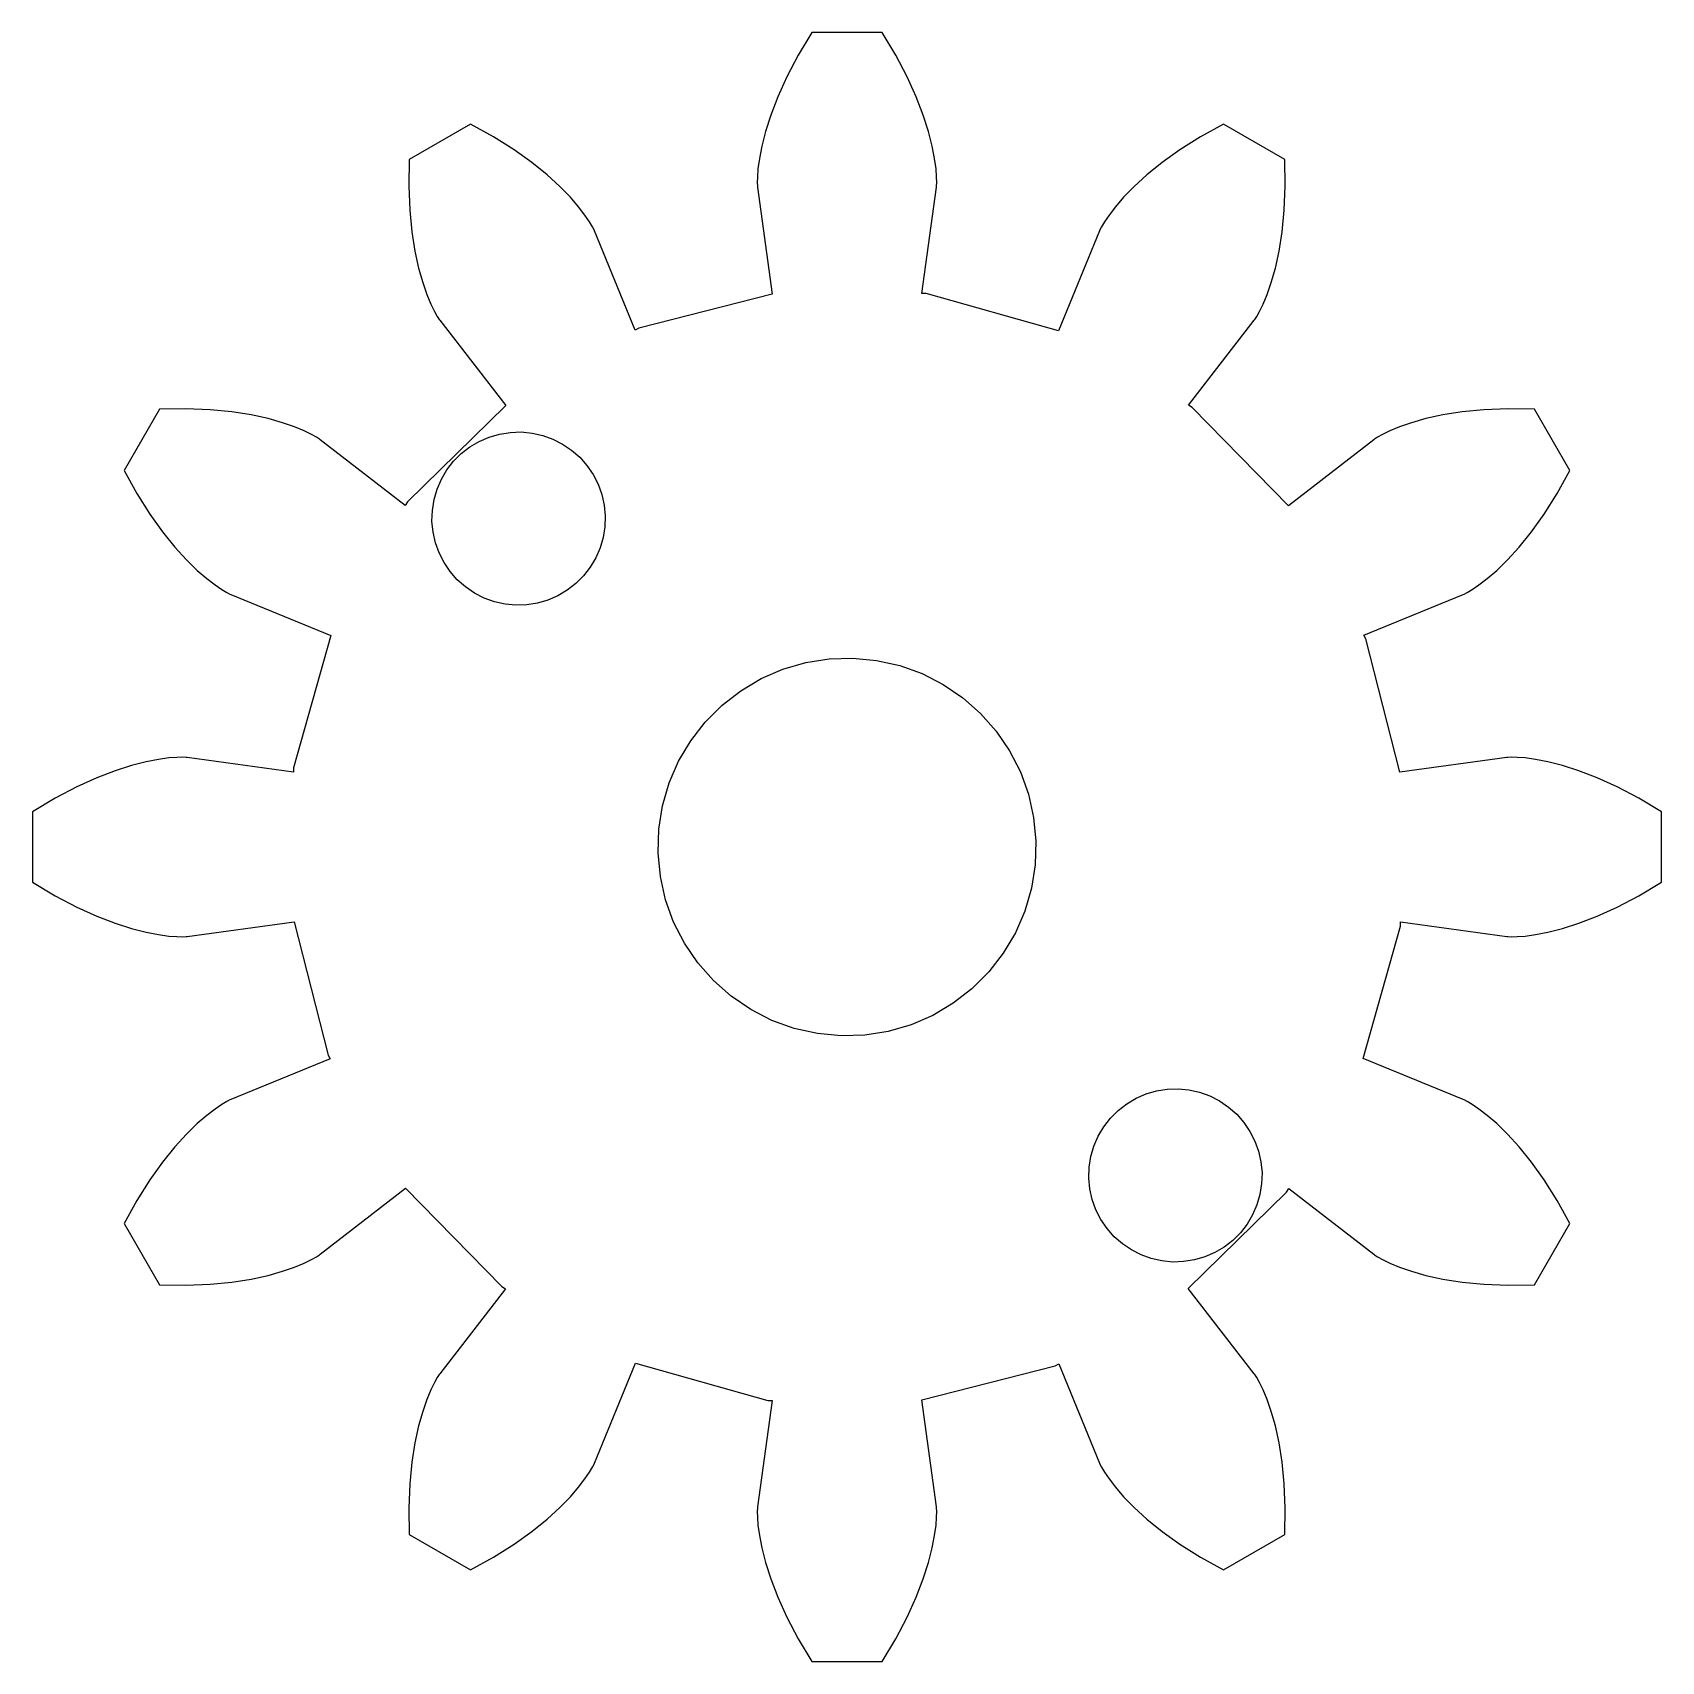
# Model space of a CAD drawing. Header units: metres. Extents: x -12.9 to 12.9, y -12.9 to 12.9.
import ezdxf

# ---------------------------------------------------------------- set-up
doc = ezdxf.new("R2010")
doc.units = ezdxf.units.M

msp = doc.modelspace()

# ---------------------------------------------------------------- linework, layer by layer
for p, q in [((-0.560349, 12.9309), (-0.777863, 12.5702)), ((0.560349, 12.9309), (-0.560349, 12.9309)), ((0.777863, 12.5702), (0.560349, 12.9309)), ((-0.777863, 12.5702), (-0.956772, 12.2298)), ((0.956772, 12.2298), (0.777863, 12.5702)), ((-0.956772, 12.2298), (-1.10025, 11.9128)), ((1.10025, 11.9128), (0.956772, 12.2298)), ((-1.10025, 11.9128), (-1.21175, 11.6221)), ((1.21175, 11.6221), (1.10025, 11.9128)), ((-5.98015, 11.4786), (-6.95071, 10.9183)), ((-5.61143, 11.275), (-5.98015, 11.4786)), ((-1.21175, 11.6221), (-1.29488, 11.3603)), ((1.29488, 11.3603), (1.21175, 11.6221)), ((5.98015, 11.4786), (5.61143, 11.275)), ((6.95071, 10.9183), (5.98015, 11.4786)), ((-5.28629, 11.0697), (-5.61143, 11.275)), ((-1.35347, 11.1295), (-1.39151, 10.9317)), ((-1.29488, 11.3603), (-1.35347, 11.1295)), ((1.35347, 11.1295), (1.29488, 11.3603)), ((1.39151, 10.9317), (1.35347, 11.1295)), ((5.61143, 11.275), (5.28629, 11.0697)), ((-6.95071, 10.9183), (-6.95874, 10.4972)), ((-5.00352, 10.8669), (-5.28629, 11.0697)), ((-4.76164, 10.6709), (-5.00352, 10.8669)), ((-1.39151, 10.9317), (-1.41309, 10.7683)), ((1.41309, 10.7683), (1.39151, 10.9317)), ((5.00352, 10.8669), (4.76164, 10.6709)), ((5.28629, 11.0697), (5.00352, 10.8669)), ((6.95874, 10.4972), (6.95071, 10.9183)), ((-4.55873, 10.4857), (-4.76164, 10.6709)), ((-1.42239, 10.6405), (-1.42372, 10.5489)), ((-1.41309, 10.7683), (-1.42239, 10.6405)), ((1.42239, 10.6405), (1.41309, 10.7683)), ((1.42372, 10.5489), (1.42239, 10.6405)), ((4.76164, 10.6709), (4.55873, 10.4857)), ((-6.95874, 10.4972), (-6.94347, 10.1129)), ((-4.39262, 10.3152), (-4.55873, 10.4857)), ((-1.42372, 10.5489), (-1.42134, 10.494)), ((-1.42134, 10.494), (-1.4196, 10.4758)), ((-1.4196, 10.4758), (-1.18958, 8.77835)), ((1.19066, 8.78638), (1.4196, 10.4758)), ((1.4196, 10.4758), (1.42134, 10.494)), ((1.42134, 10.494), (1.42372, 10.5489)), ((4.55873, 10.4857), (4.39262, 10.3152)), ((6.94347, 10.1129), (6.95874, 10.4972)), ((-6.94347, 10.1129), (-6.90923, 9.76663)), ((-4.26077, 10.1629), (-4.39262, 10.3152)), ((-4.16039, 10.0322), (-4.26077, 10.1629)), ((4.26077, 10.1629), (4.16039, 10.0322)), ((4.39262, 10.3152), (4.26077, 10.1629)), ((6.90923, 9.76663), (6.94347, 10.1129)), ((-4.08839, 9.9261), (-4.16039, 10.0322)), ((-4.04146, 9.84747), (-4.08839, 9.9261)), ((-4.01608, 9.79875), (-4.04146, 9.84747)), ((4.04146, 9.84747), (4.01608, 9.79875)), ((4.08839, 9.9261), (4.04146, 9.84747)), ((4.16039, 10.0322), (4.08839, 9.9261)), ((-6.90923, 9.76663), (-6.86044, 9.45915)), ((-4.00847, 9.78209), (-4.01608, 9.79875)), ((-3.36203, 8.20456), (-4.00847, 9.78209)), ((4.00847, 9.78209), (3.35896, 8.19707)), ((4.01608, 9.79875), (4.00847, 9.78209)), ((6.86044, 9.45915), (6.90923, 9.76663)), ((-6.86044, 9.45915), (-6.80153, 9.19084)), ((6.80153, 9.19084), (6.86044, 9.45915)), ((-6.80153, 9.19084), (-6.73689, 8.96172)), ((6.73689, 8.96172), (6.80153, 9.19084)), ((-6.73689, 8.96172), (-6.67093, 8.77138)), ((6.67093, 8.77138), (6.73689, 8.96172)), ((-6.67093, 8.77138), (-6.60791, 8.61908)), ((-6.60791, 8.61908), (-6.55205, 8.50371)), ((-1.18958, 8.77835), (-3.30499, 8.23665)), ((1.2561, 8.78564), (1.19066, 8.78638)), ((3.35896, 8.19707), (1.2561, 8.78564)), ((6.55205, 8.50371), (6.60791, 8.61908)), ((6.60791, 8.61908), (6.67093, 8.77138)), ((-6.55205, 8.50371), (-6.50743, 8.42375)), ((-6.50743, 8.42375), (-6.47792, 8.37741)), ((-6.47792, 8.37741), (-6.4673, 8.36249)), ((-6.4673, 8.36249), (-5.41939, 7.00749)), ((5.42435, 7.0139), (6.4673, 8.36249)), ((6.4673, 8.36249), (6.47792, 8.37741)), ((6.47792, 8.37741), (6.50743, 8.42375)), ((6.50743, 8.42375), (6.55205, 8.50371)), ((-3.30499, 8.23665), (-3.36203, 8.20456)), ((-5.41939, 7.00749), (-6.98055, 5.48065)), ((5.48065, 6.98055), (5.42435, 7.0139)), ((-10.9183, 6.95071), (-11.4786, 5.98015)), ((-10.4972, 6.95874), (-10.9183, 6.95071)), ((-10.1129, 6.94347), (-10.4972, 6.95874)), ((-9.76663, 6.90923), (-10.1129, 6.94347)), ((-9.45915, 6.86044), (-9.76663, 6.90923)), ((-9.19084, 6.80153), (-9.45915, 6.86044)), ((-8.96172, 6.73689), (-9.19084, 6.80153)), ((-8.77138, 6.67093), (-8.96172, 6.73689)), ((7.00749, 5.41939), (5.48065, 6.98055)), ((8.96172, 6.73689), (8.77138, 6.67093)), ((9.19084, 6.80153), (8.96172, 6.73689)), ((9.45915, 6.86044), (9.19084, 6.80153)), ((9.76663, 6.90923), (9.45915, 6.86044)), ((10.1129, 6.94347), (9.76663, 6.90923)), ((10.4972, 6.95874), (10.1129, 6.94347)), ((10.9183, 6.95071), (10.4972, 6.95874)), ((11.4786, 5.98015), (10.9183, 6.95071)), ((-8.61908, 6.60791), (-8.77138, 6.67093)), ((-8.50371, 6.55205), (-8.61908, 6.60791)), ((-8.42375, 6.50743), (-8.50371, 6.55205)), ((-8.37741, 6.47792), (-8.42375, 6.50743)), ((-8.36249, 6.4673), (-8.37741, 6.47792)), ((-7.0139, 5.42435), (-8.36249, 6.4673)), ((-5.83914, 6.44003), (-5.68066, 6.50862)), ((-5.68066, 6.50862), (-5.51485, 6.55679)), ((-5.51485, 6.55679), (-5.3443, 6.5838)), ((-5.3443, 6.5838), (-5.17172, 6.58923)), ((-5.17172, 6.58923), (-4.9998, 6.57298)), ((-4.9998, 6.57298), (-4.8313, 6.53531)), ((-4.8313, 6.53531), (-4.66882, 6.47682)), ((-4.66882, 6.47682), (-4.51497, 6.39842)), ((8.36249, 6.4673), (7.00749, 5.41939)), ((8.37741, 6.47792), (8.36249, 6.4673)), ((8.42375, 6.50743), (8.37741, 6.47792)), ((8.50371, 6.55205), (8.42375, 6.50743)), ((8.61908, 6.60791), (8.50371, 6.55205)), ((8.77138, 6.67093), (8.61908, 6.60791)), ((-6.24631, 6.12421), (-6.12421, 6.24631)), ((-6.12421, 6.24631), (-5.98776, 6.35214)), ((-5.98776, 6.35214), (-5.83914, 6.44003)), ((-4.51497, 6.39842), (-4.37216, 6.30136)), ((-4.37216, 6.30136), (-4.24263, 6.18718)), ((-11.4786, 5.98015), (-11.275, 5.61143)), ((-6.44003, 5.83914), (-6.35214, 5.98776)), ((-6.35214, 5.98776), (-6.24631, 6.12421)), ((-4.24263, 6.18718), (-4.12845, 6.05765)), ((-4.12845, 6.05765), (-4.03139, 5.91484)), ((11.275, 5.61143), (11.4786, 5.98015)), ((-6.50862, 5.68066), (-6.44003, 5.83914)), ((-4.03139, 5.91484), (-3.95299, 5.76099)), ((-3.95299, 5.76099), (-3.8945, 5.59851)), ((-11.275, 5.61143), (-11.0697, 5.28629)), ((-6.98055, 5.48065), (-7.0139, 5.42435)), ((-6.5838, 5.3443), (-6.55679, 5.51485)), ((-6.55679, 5.51485), (-6.50862, 5.68066)), ((-3.8945, 5.59851), (-3.85683, 5.43001)), ((11.0697, 5.28629), (11.275, 5.61143)), ((-11.0697, 5.28629), (-10.8669, 5.00352)), ((-6.58923, 5.17172), (-6.5838, 5.3443)), ((-3.85683, 5.43001), (-3.84059, 5.2581)), ((-3.84059, 5.2581), (-3.84601, 5.08551)), ((10.8669, 5.00352), (11.0697, 5.28629)), ((-10.8669, 5.00352), (-10.6709, 4.76164)), ((-6.57298, 4.9998), (-6.58923, 5.17172)), ((-6.53531, 4.8313), (-6.57298, 4.9998)), ((-3.87302, 4.91496), (-3.92119, 4.74915)), ((-3.84601, 5.08551), (-3.87302, 4.91496)), ((10.6709, 4.76164), (10.8669, 5.00352)), ((-10.6709, 4.76164), (-10.4857, 4.55873)), ((-6.47682, 4.66882), (-6.53531, 4.8313)), ((-6.39842, 4.51497), (-6.47682, 4.66882)), ((-3.92119, 4.74915), (-3.98978, 4.59067)), ((10.4857, 4.55873), (10.6709, 4.76164)), ((-10.4857, 4.55873), (-10.3152, 4.39262)), ((-6.30136, 4.37216), (-6.39842, 4.51497)), ((-4.07767, 4.44205), (-4.1835, 4.3056)), ((-3.98978, 4.59067), (-4.07767, 4.44205)), ((10.3152, 4.39262), (10.4857, 4.55873)), ((-10.3152, 4.39262), (-10.1629, 4.26077)), ((-10.1629, 4.26077), (-10.0322, 4.16039)), ((-10.0322, 4.16039), (-9.9261, 4.08839)), ((-6.18718, 4.24263), (-6.30136, 4.37216)), ((-6.05765, 4.12845), (-6.18718, 4.24263)), ((-4.3056, 4.1835), (-4.44205, 4.07767)), ((-4.1835, 4.3056), (-4.3056, 4.1835)), ((9.9261, 4.08839), (10.0322, 4.16039)), ((10.0322, 4.16039), (10.1629, 4.26077)), ((10.1629, 4.26077), (10.3152, 4.39262)), ((-9.9261, 4.08839), (-9.84747, 4.04146)), ((-9.84747, 4.04146), (-9.79875, 4.01608)), ((-9.79875, 4.01608), (-9.78209, 4.00847)), ((-9.78209, 4.00847), (-8.19707, 3.35896)), ((-5.91484, 4.03139), (-6.05765, 4.12845)), ((-5.76099, 3.95299), (-5.91484, 4.03139)), ((-5.59851, 3.8945), (-5.76099, 3.95299)), ((-5.43001, 3.85683), (-5.59851, 3.8945)), ((-4.74915, 3.92119), (-4.91496, 3.87302)), ((-4.59067, 3.98978), (-4.74915, 3.92119)), ((-4.44205, 4.07767), (-4.59067, 3.98978)), ((8.20456, 3.36203), (9.78209, 4.00847)), ((9.78209, 4.00847), (9.79875, 4.01608)), ((9.79875, 4.01608), (9.84747, 4.04146)), ((9.84747, 4.04146), (9.9261, 4.08839)), ((-5.2581, 3.84059), (-5.43001, 3.85683)), ((-5.08551, 3.84601), (-5.2581, 3.84059)), ((-4.91496, 3.87302), (-5.08551, 3.84601)), ((-8.19707, 3.35896), (-8.78564, 1.2561)), ((8.23665, 3.30499), (8.20456, 3.36203)), ((8.77835, 1.18958), (8.23665, 3.30499)), ((-1.0162, 2.82263), (-0.654419, 2.92773)), ((-0.654419, 2.92773), (-0.282318, 2.98668)), ((-0.282318, 2.98668), (0.094223, 2.9985)), ((0.094223, 2.9985), (0.469299, 2.96306)), ((0.469299, 2.96306), (0.83696, 2.88087)), ((0.83696, 2.88087), (1.19144, 2.75325)), ((-1.68625, 2.48123), (-1.36197, 2.673)), ((-1.36197, 2.673), (-1.0162, 2.82263)), ((1.19144, 2.75325), (1.52711, 2.58221)), ((-1.98393, 2.25032), (-1.68625, 2.48123)), ((1.52711, 2.58221), (1.83871, 2.37045)), ((1.83871, 2.37045), (2.12131, 2.12131)), ((-2.25032, 1.98393), (-1.98393, 2.25032)), ((2.12131, 2.12131), (2.37045, 1.83871)), ((-2.48123, 1.68625), (-2.25032, 1.98393)), ((2.37045, 1.83871), (2.58221, 1.52711)), ((-2.673, 1.36197), (-2.48123, 1.68625)), ((-11.3603, 1.29488), (-11.6221, 1.21175)), ((-11.1295, 1.35347), (-11.3603, 1.29488)), ((-10.9317, 1.39151), (-11.1295, 1.35347)), ((-10.7683, 1.41309), (-10.9317, 1.39151)), ((-10.6405, 1.42239), (-10.7683, 1.41309)), ((-10.5489, 1.42372), (-10.6405, 1.42239)), ((-10.494, 1.42134), (-10.5489, 1.42372)), ((-10.4758, 1.4196), (-10.494, 1.42134)), ((-8.78638, 1.19066), (-10.4758, 1.4196)), ((-2.82263, 1.0162), (-2.673, 1.36197)), ((2.58221, 1.52711), (2.75325, 1.19144)), ((10.4758, 1.4196), (8.77835, 1.18958)), ((10.494, 1.42134), (10.4758, 1.4196)), ((10.5489, 1.42372), (10.494, 1.42134)), ((10.6405, 1.42239), (10.5489, 1.42372)), ((10.7683, 1.41309), (10.6405, 1.42239)), ((10.9317, 1.39151), (10.7683, 1.41309)), ((11.1295, 1.35347), (10.9317, 1.39151)), ((11.3603, 1.29488), (11.1295, 1.35347)), ((11.6221, 1.21175), (11.3603, 1.29488)), ((-11.9128, 1.10025), (-12.2298, 0.956772)), ((-11.6221, 1.21175), (-11.9128, 1.10025)), ((-8.78564, 1.2561), (-8.78638, 1.19066)), ((2.75325, 1.19144), (2.88087, 0.83696)), ((11.9128, 1.10025), (11.6221, 1.21175)), ((12.2298, 0.956772), (11.9128, 1.10025)), ((-12.5702, 0.777863), (-12.9309, 0.560349)), ((-12.2298, 0.956772), (-12.5702, 0.777863)), ((-2.92773, 0.654419), (-2.82263, 1.0162)), ((2.88087, 0.83696), (2.96306, 0.469299)), ((12.5702, 0.777863), (12.2298, 0.956772)), ((12.9309, 0.560349), (12.5702, 0.777863)), ((-12.9309, 0.560349), (-12.9309, -0.560349)), ((-2.98668, 0.282318), (-2.92773, 0.654419)), ((12.9309, -0.560349), (12.9309, 0.560349)), ((-2.9985, -0.094223), (-2.98668, 0.282318)), ((2.96306, 0.469299), (2.9985, 0.094223)), ((2.9985, 0.094223), (2.98668, -0.282318)), ((-2.96306, -0.469299), (-2.9985, -0.094223)), ((-2.88087, -0.83696), (-2.96306, -0.469299)), ((2.98668, -0.282318), (2.92773, -0.654419)), ((-12.9309, -0.560349), (-12.5702, -0.777863)), ((2.92773, -0.654419), (2.82263, -1.0162)), ((12.5702, -0.777863), (12.9309, -0.560349)), ((-12.5702, -0.777863), (-12.2298, -0.956772)), ((-12.2298, -0.956772), (-11.9128, -1.10025)), ((-2.75325, -1.19144), (-2.88087, -0.83696)), ((2.82263, -1.0162), (2.673, -1.36197)), ((11.9128, -1.10025), (12.2298, -0.956772)), ((12.2298, -0.956772), (12.5702, -0.777863)), ((-11.9128, -1.10025), (-11.6221, -1.21175)), ((-11.6221, -1.21175), (-11.3603, -1.29488)), ((-10.4758, -1.4196), (-8.77835, -1.18958)), ((-8.77835, -1.18958), (-8.23665, -3.30499)), ((-2.58221, -1.52711), (-2.75325, -1.19144)), ((8.19707, -3.35896), (8.78564, -1.2561)), ((8.78564, -1.2561), (8.78638, -1.19066)), ((8.78638, -1.19066), (10.4758, -1.4196)), ((11.3603, -1.29488), (11.6221, -1.21175)), ((11.6221, -1.21175), (11.9128, -1.10025)), ((-11.3603, -1.29488), (-11.1295, -1.35347)), ((-11.1295, -1.35347), (-10.9317, -1.39151)), ((-10.9317, -1.39151), (-10.7683, -1.41309)), ((-10.7683, -1.41309), (-10.6405, -1.42239)), ((-10.6405, -1.42239), (-10.5489, -1.42372)), ((-10.5489, -1.42372), (-10.494, -1.42134)), ((-10.494, -1.42134), (-10.4758, -1.4196)), ((-2.37045, -1.83871), (-2.58221, -1.52711)), ((2.673, -1.36197), (2.48123, -1.68625)), ((10.4758, -1.4196), (10.494, -1.42134)), ((10.494, -1.42134), (10.5489, -1.42372)), ((10.5489, -1.42372), (10.6405, -1.42239)), ((10.6405, -1.42239), (10.7683, -1.41309)), ((10.7683, -1.41309), (10.9317, -1.39151)), ((10.9317, -1.39151), (11.1295, -1.35347)), ((11.1295, -1.35347), (11.3603, -1.29488)), ((2.48123, -1.68625), (2.25032, -1.98393)), ((-2.12131, -2.12131), (-2.37045, -1.83871)), ((2.25032, -1.98393), (1.98393, -2.25032)), ((-1.83871, -2.37045), (-2.12131, -2.12131)), ((1.98393, -2.25032), (1.68625, -2.48123)), ((-1.52711, -2.58221), (-1.83871, -2.37045)), ((-1.19144, -2.75325), (-1.52711, -2.58221)), ((1.68625, -2.48123), (1.36197, -2.673)), ((-0.83696, -2.88087), (-1.19144, -2.75325)), ((1.0162, -2.82263), (0.654419, -2.92773)), ((1.36197, -2.673), (1.0162, -2.82263)), ((-0.469299, -2.96306), (-0.83696, -2.88087)), ((-0.094223, -2.9985), (-0.469299, -2.96306)), ((0.282318, -2.98668), (-0.094223, -2.9985)), ((0.654419, -2.92773), (0.282318, -2.98668)), ((-8.20456, -3.36203), (-9.78209, -4.00847)), ((-8.23665, -3.30499), (-8.20456, -3.36203)), ((9.78209, -4.00847), (8.19707, -3.35896)), ((4.74915, -3.92119), (4.91496, -3.87302)), ((4.91496, -3.87302), (5.08551, -3.84601)), ((5.08551, -3.84601), (5.2581, -3.84059)), ((5.2581, -3.84059), (5.43001, -3.85683)), ((5.43001, -3.85683), (5.59851, -3.8945)), ((-9.9261, -4.08839), (-10.0322, -4.16039)), ((-9.84747, -4.04146), (-9.9261, -4.08839)), ((-9.79875, -4.01608), (-9.84747, -4.04146)), ((-9.78209, -4.00847), (-9.79875, -4.01608)), ((4.3056, -4.1835), (4.44205, -4.07767)), ((4.44205, -4.07767), (4.59067, -3.98978)), ((4.59067, -3.98978), (4.74915, -3.92119)), ((5.59851, -3.8945), (5.76099, -3.95299)), ((5.76099, -3.95299), (5.91484, -4.03139)), ((5.91484, -4.03139), (6.05765, -4.12845)), ((6.05765, -4.12845), (6.18718, -4.24263)), ((9.79875, -4.01608), (9.78209, -4.00847)), ((9.84747, -4.04146), (9.79875, -4.01608)), ((9.9261, -4.08839), (9.84747, -4.04146)), ((10.0322, -4.16039), (9.9261, -4.08839)), ((-10.3152, -4.39262), (-10.4857, -4.55873)), ((-10.1629, -4.26077), (-10.3152, -4.39262)), ((-10.0322, -4.16039), (-10.1629, -4.26077)), ((4.07767, -4.44205), (4.1835, -4.3056)), ((4.1835, -4.3056), (4.3056, -4.1835)), ((6.18718, -4.24263), (6.30136, -4.37216)), ((6.30136, -4.37216), (6.39842, -4.51497)), ((10.1629, -4.26077), (10.0322, -4.16039)), ((10.3152, -4.39262), (10.1629, -4.26077)), ((10.4857, -4.55873), (10.3152, -4.39262)), ((-10.4857, -4.55873), (-10.6709, -4.76164)), ((3.92119, -4.74915), (3.98978, -4.59067)), ((3.98978, -4.59067), (4.07767, -4.44205)), ((6.39842, -4.51497), (6.47682, -4.66882)), ((10.6709, -4.76164), (10.4857, -4.55873)), ((-10.6709, -4.76164), (-10.8669, -5.00352)), ((3.87302, -4.91496), (3.92119, -4.74915)), ((6.47682, -4.66882), (6.53531, -4.8313)), ((6.53531, -4.8313), (6.57298, -4.9998)), ((10.8669, -5.00352), (10.6709, -4.76164)), ((-10.8669, -5.00352), (-11.0697, -5.28629)), ((3.84059, -5.2581), (3.84601, -5.08551)), ((3.84601, -5.08551), (3.87302, -4.91496)), ((6.57298, -4.9998), (6.58923, -5.17172)), ((6.58923, -5.17172), (6.5838, -5.3443)), ((11.0697, -5.28629), (10.8669, -5.00352)), ((-11.0697, -5.28629), (-11.275, -5.61143)), ((-8.36249, -6.4673), (-7.00749, -5.41939)), ((-7.00749, -5.41939), (-5.48065, -6.98055)), ((3.85683, -5.43001), (3.84059, -5.2581)), ((3.8945, -5.59851), (3.85683, -5.43001)), ((6.5838, -5.3443), (6.55679, -5.51485)), ((6.98055, -5.48065), (7.0139, -5.42435)), ((7.0139, -5.42435), (8.36249, -6.4673)), ((11.275, -5.61143), (11.0697, -5.28629)), ((-11.275, -5.61143), (-11.4786, -5.98015)), ((3.95299, -5.76099), (3.8945, -5.59851)), ((5.41939, -7.00749), (6.98055, -5.48065)), ((6.50862, -5.68066), (6.44003, -5.83914)), ((6.55679, -5.51485), (6.50862, -5.68066)), ((11.4786, -5.98015), (11.275, -5.61143)), ((4.03139, -5.91484), (3.95299, -5.76099)), ((4.12845, -6.05765), (4.03139, -5.91484)), ((6.44003, -5.83914), (6.35214, -5.98776)), ((-11.4786, -5.98015), (-10.9183, -6.95071)), ((4.24263, -6.18718), (4.12845, -6.05765)), ((4.37216, -6.30136), (4.24263, -6.18718)), ((6.24631, -6.12421), (6.12421, -6.24631)), ((6.35214, -5.98776), (6.24631, -6.12421)), ((10.9183, -6.95071), (11.4786, -5.98015)), ((4.51497, -6.39842), (4.37216, -6.30136)), ((4.66882, -6.47682), (4.51497, -6.39842)), ((5.83914, -6.44003), (5.68066, -6.50862)), ((5.98776, -6.35214), (5.83914, -6.44003)), ((6.12421, -6.24631), (5.98776, -6.35214)), ((-8.96172, -6.73689), (-8.77138, -6.67093)), ((-8.77138, -6.67093), (-8.61908, -6.60791)), ((-8.61908, -6.60791), (-8.50371, -6.55205)), ((-8.50371, -6.55205), (-8.42375, -6.50743)), ((-8.42375, -6.50743), (-8.37741, -6.47792)), ((-8.37741, -6.47792), (-8.36249, -6.4673)), ((4.8313, -6.53531), (4.66882, -6.47682)), ((4.9998, -6.57298), (4.8313, -6.53531)), ((5.17172, -6.58923), (4.9998, -6.57298)), ((5.3443, -6.5838), (5.17172, -6.58923)), ((5.51485, -6.55679), (5.3443, -6.5838)), ((5.68066, -6.50862), (5.51485, -6.55679)), ((8.36249, -6.4673), (8.37741, -6.47792)), ((8.37741, -6.47792), (8.42375, -6.50743)), ((8.42375, -6.50743), (8.50371, -6.55205)), ((8.50371, -6.55205), (8.61908, -6.60791)), ((8.61908, -6.60791), (8.77138, -6.67093)), ((8.77138, -6.67093), (8.96172, -6.73689)), ((-10.9183, -6.95071), (-10.4972, -6.95874)), ((-10.4972, -6.95874), (-10.1129, -6.94347)), ((-10.1129, -6.94347), (-9.76663, -6.90923)), ((-9.76663, -6.90923), (-9.45915, -6.86044)), ((-9.45915, -6.86044), (-9.19084, -6.80153)), ((-9.19084, -6.80153), (-8.96172, -6.73689)), ((-5.48065, -6.98055), (-5.42435, -7.0139)), ((8.96172, -6.73689), (9.19084, -6.80153)), ((9.19084, -6.80153), (9.45915, -6.86044)), ((9.45915, -6.86044), (9.76663, -6.90923)), ((9.76663, -6.90923), (10.1129, -6.94347)), ((10.1129, -6.94347), (10.4972, -6.95874)), ((10.4972, -6.95874), (10.9183, -6.95071)), ((-5.42435, -7.0139), (-6.4673, -8.36249)), ((6.4673, -8.36249), (5.41939, -7.00749)), ((-4.00847, -9.78209), (-3.35896, -8.19707)), ((-3.35896, -8.19707), (-1.2561, -8.78564)), ((1.18958, -8.77835), (3.30499, -8.23665)), ((3.30499, -8.23665), (3.36203, -8.20456)), ((3.36203, -8.20456), (4.00847, -9.78209)), ((-6.55205, -8.50371), (-6.60791, -8.61908)), ((-6.50743, -8.42375), (-6.55205, -8.50371)), ((-6.47792, -8.37741), (-6.50743, -8.42375)), ((-6.4673, -8.36249), (-6.47792, -8.37741)), ((6.47792, -8.37741), (6.4673, -8.36249)), ((6.50743, -8.42375), (6.47792, -8.37741)), ((6.55205, -8.50371), (6.50743, -8.42375)), ((6.60791, -8.61908), (6.55205, -8.50371)), ((-6.67093, -8.77138), (-6.73689, -8.96172)), ((-6.60791, -8.61908), (-6.67093, -8.77138)), ((-1.19066, -8.78638), (-1.4196, -10.4758)), ((-1.2561, -8.78564), (-1.19066, -8.78638)), ((1.4196, -10.4758), (1.18958, -8.77835)), ((6.67093, -8.77138), (6.60791, -8.61908)), ((6.73689, -8.96172), (6.67093, -8.77138)), ((-6.73689, -8.96172), (-6.80153, -9.19084)), ((6.80153, -9.19084), (6.73689, -8.96172)), ((-6.80153, -9.19084), (-6.86044, -9.45915)), ((6.86044, -9.45915), (6.80153, -9.19084)), ((-6.86044, -9.45915), (-6.90923, -9.76663)), ((6.90923, -9.76663), (6.86044, -9.45915)), ((-6.90923, -9.76663), (-6.94347, -10.1129)), ((-4.04146, -9.84747), (-4.01608, -9.79875)), ((-4.01608, -9.79875), (-4.00847, -9.78209)), ((4.00847, -9.78209), (4.01608, -9.79875)), ((4.01608, -9.79875), (4.04146, -9.84747)), ((6.94347, -10.1129), (6.90923, -9.76663)), ((-4.26077, -10.1629), (-4.16039, -10.0322)), ((-4.16039, -10.0322), (-4.08839, -9.9261)), ((-4.08839, -9.9261), (-4.04146, -9.84747)), ((4.04146, -9.84747), (4.08839, -9.9261)), ((4.08839, -9.9261), (4.16039, -10.0322)), ((4.16039, -10.0322), (4.26077, -10.1629)), ((-6.94347, -10.1129), (-6.95874, -10.4972)), ((-4.55873, -10.4857), (-4.39262, -10.3152)), ((-4.39262, -10.3152), (-4.26077, -10.1629)), ((4.26077, -10.1629), (4.39262, -10.3152)), ((4.39262, -10.3152), (4.55873, -10.4857)), ((6.95874, -10.4972), (6.94347, -10.1129)), ((-6.95874, -10.4972), (-6.95071, -10.9183)), ((-4.76164, -10.6709), (-4.55873, -10.4857)), ((-1.42134, -10.494), (-1.42372, -10.5489)), ((-1.42372, -10.5489), (-1.42239, -10.6405)), ((-1.4196, -10.4758), (-1.42134, -10.494)), ((1.42134, -10.494), (1.4196, -10.4758)), ((1.42372, -10.5489), (1.42134, -10.494)), ((1.42239, -10.6405), (1.42372, -10.5489)), ((4.55873, -10.4857), (4.76164, -10.6709)), ((6.95071, -10.9183), (6.95874, -10.4972)), ((-5.00352, -10.8669), (-4.76164, -10.6709)), ((-1.42239, -10.6405), (-1.41309, -10.7683)), ((-1.41309, -10.7683), (-1.39151, -10.9317)), ((1.39151, -10.9317), (1.41309, -10.7683)), ((1.41309, -10.7683), (1.42239, -10.6405)), ((4.76164, -10.6709), (5.00352, -10.8669)), ((-6.95071, -10.9183), (-5.98015, -11.4786)), ((-5.61143, -11.275), (-5.28629, -11.0697)), ((-5.28629, -11.0697), (-5.00352, -10.8669)), ((-1.39151, -10.9317), (-1.35347, -11.1295)), ((1.35347, -11.1295), (1.39151, -10.9317)), ((5.00352, -10.8669), (5.28629, -11.0697)), ((5.28629, -11.0697), (5.61143, -11.275)), ((5.98015, -11.4786), (6.95071, -10.9183)), ((-5.98015, -11.4786), (-5.61143, -11.275)), ((-1.35347, -11.1295), (-1.29488, -11.3603)), ((-1.29488, -11.3603), (-1.21175, -11.6221)), ((1.21175, -11.6221), (1.29488, -11.3603)), ((1.29488, -11.3603), (1.35347, -11.1295)), ((5.61143, -11.275), (5.98015, -11.4786)), ((-1.21175, -11.6221), (-1.10025, -11.9128)), ((1.10025, -11.9128), (1.21175, -11.6221)), ((-1.10025, -11.9128), (-0.956772, -12.2298)), ((0.956772, -12.2298), (1.10025, -11.9128)), ((-0.956772, -12.2298), (-0.777863, -12.5702)), ((0.777863, -12.5702), (0.956772, -12.2298)), ((-0.777863, -12.5702), (-0.560349, -12.9309)), ((0.560349, -12.9309), (0.777863, -12.5702)), ((-0.560349, -12.9309), (0.560349, -12.9309))]:
    msp.add_line(p, q)

doc.saveas('drawing.dxf')
